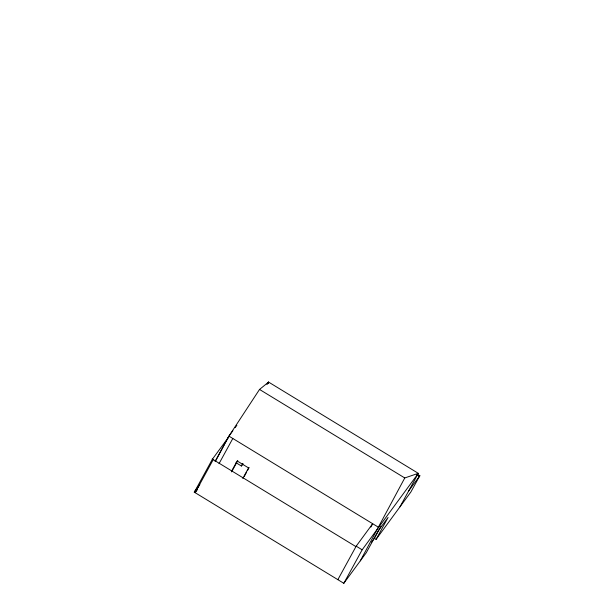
<?xml version="1.0" encoding="UTF-8"?>
<svg xmlns="http://www.w3.org/2000/svg" width="614" height="614" viewBox="0 0 614 614"><rect width="100%" height="100%" fill="white"/><g stroke="black" fill="none" stroke-linecap="round" stroke-linejoin="round"><path stroke-width="0.92" d="M360.303 560.851L404.764 477.961L418.303 473.333L268.594 382.092L259.53 389.445L228.93 436.117L225.062 443.17M267.712 383.735L268.594 382.092L266.898 384.41M213.188 459.717L195.145 492.689L197.37 489.65M215.115 461.344L224.164 444.82M215.33 461.498L228.684 436.562M219.06 463.601L232.813 438.48M267.704 383.727L268.594 382.092L267.566 383.696M231.417 471.506L237.181 460.984L248.547 467.914L242.791 478.436M231.585 471.89L237.795 460.561M235.976 462.703L241.425 466.018L242.799 463.524M244.288 476.395L246.506 472.35M247.388 470.731L249.161 467.492M337.853 579.67L356.189 546.176L372.675 523.727L370.841 527.073M198.03 486.864L194.208 492.121L343.817 583.3L362.153 549.806L418.303 473.333L399.967 506.826M371.631 542.032L374.363 538.309L381.025 526.144M374.363 538.309L376.083 539.361L388.071 517.456L378.232 530.857L366.243 552.761L343.817 583.3M417.343 474.269L419.792 475.781L410.85 492.014L376.083 539.361M232.898 430.713L228.93 436.117L378.638 527.357M235.162 427.628L236.866 425.31M228.907 436.7L212.383 459.226L194.331 492.19L199.826 484.707M241.425 466.018L242.983 463.9M408.686 490.901L419.792 475.781L416.538 474.837M418.456 477.116L419.792 475.781M259.53 389.445L404.764 477.961M356.189 546.176L362.153 549.806M212.198 459.011L355.943 546.629"/></g></svg>
